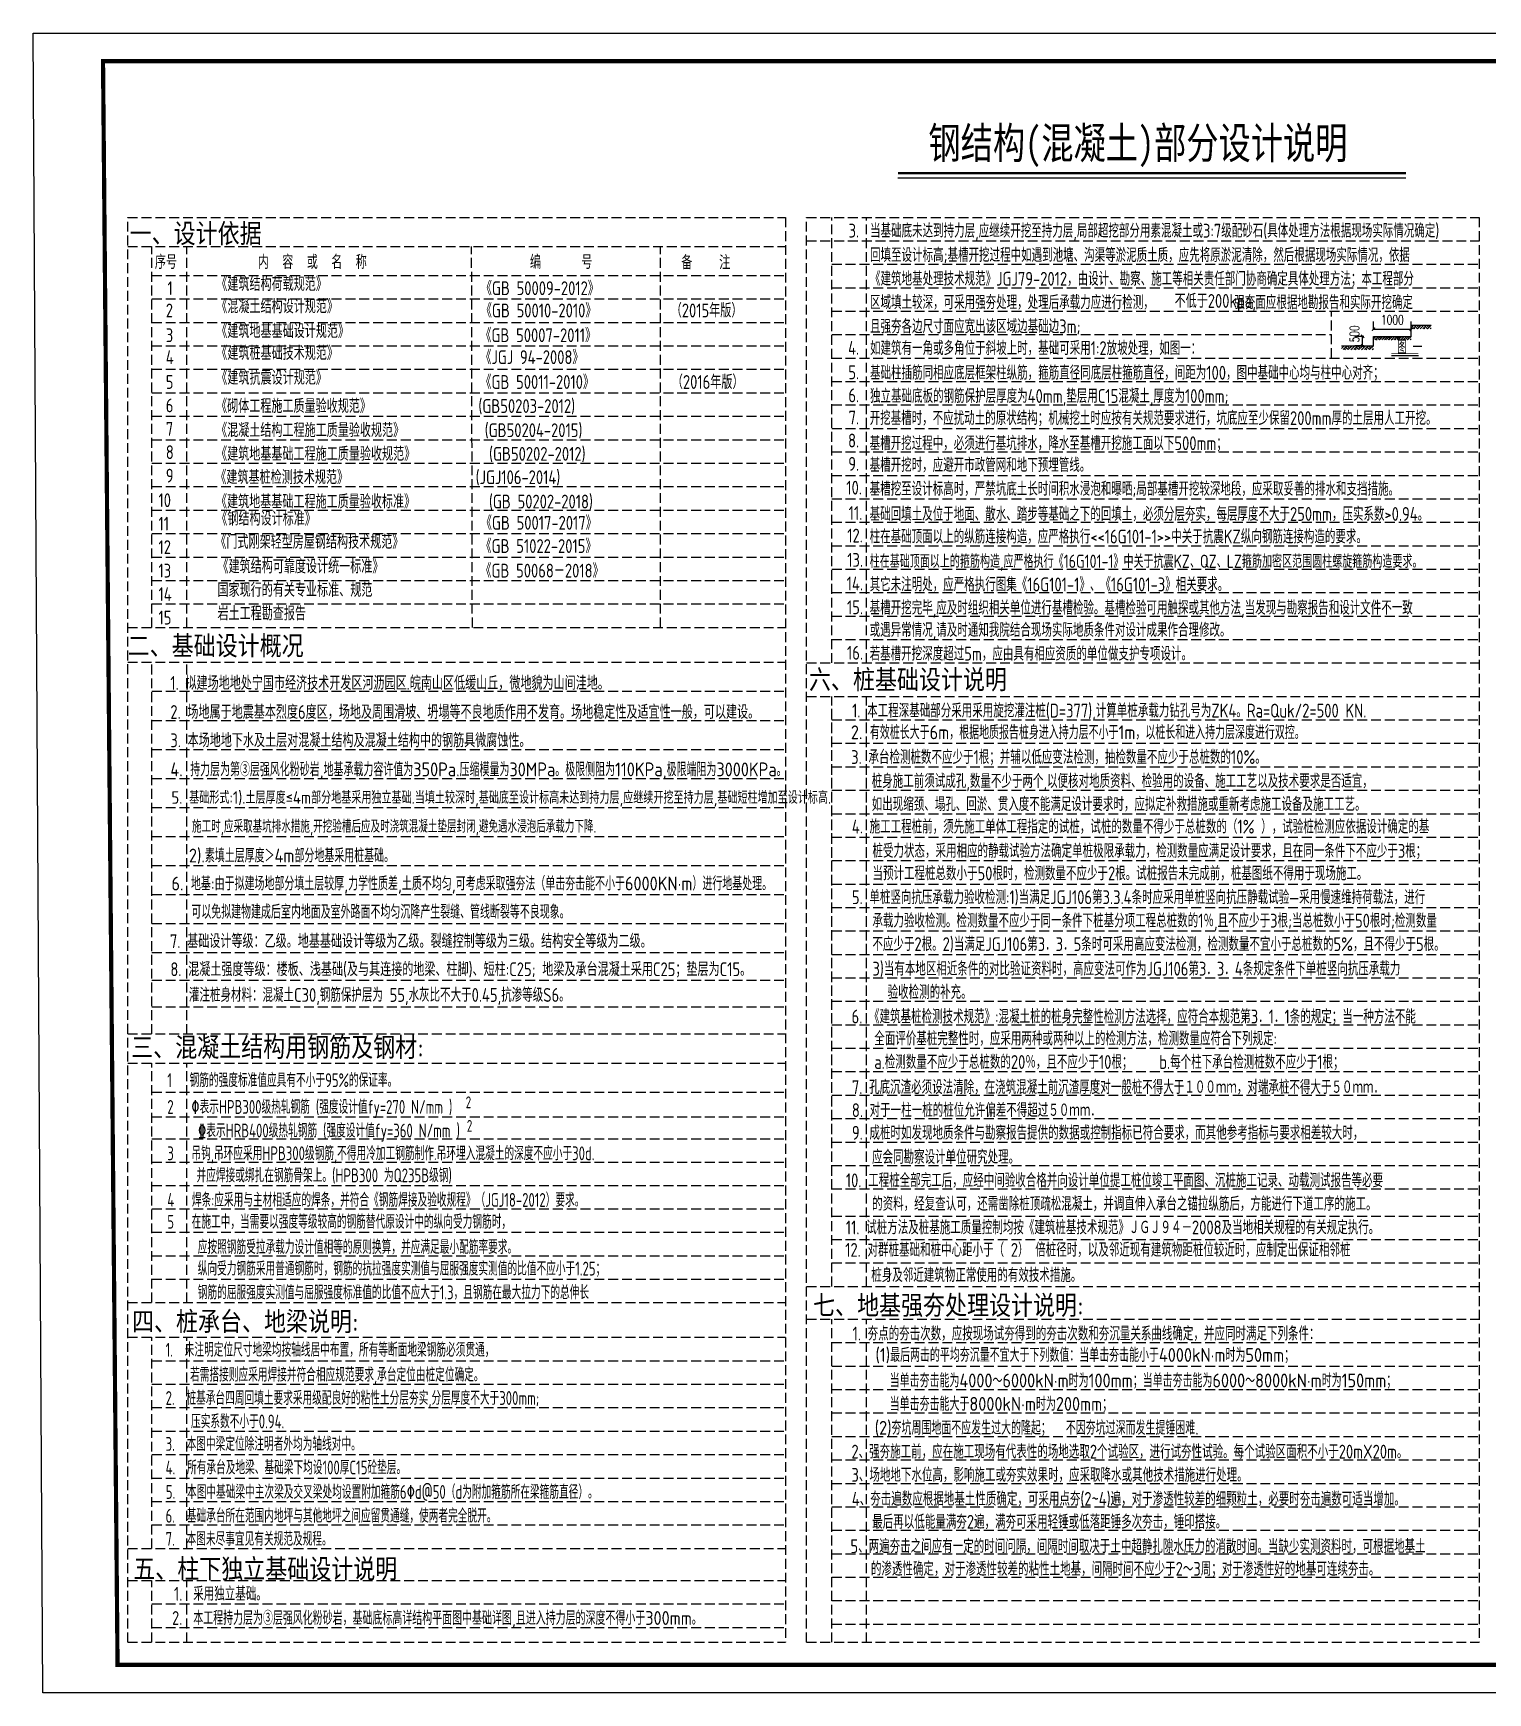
# Model space of a CAD drawing. Extents: x -33967 to 1773478, y -1022458 to -784650.
# Drawn here: x 137923 to 174745, y -967891 to -925891 of the extents above; entities that cross this region are included whole.
import ezdxf
from ezdxf.enums import TextEntityAlignment as Align

# ---------------------------------------------------------------- set-up
doc = ezdxf.new("R2010")
doc.units = 0
doc.header["$LTSCALE"] = 1000
doc.header["$MEASUREMENT"] = 0
doc.linetypes.add('DASH', pattern=[0.35, 0.25, -0.1])
for name, color, linetype in [('BORDER', 7, 'Continuous'), ('NUM', 7, 'Continuous'), ('PUB_DIM', 3, 'Continuous'), ('PUB_TEXT', 7, 'Continuous'), ('PUB_TITLE', 4, 'Continuous'), ('STAIR', 2, 'Continuous'), ('TEXT', 7, 'Continuous'), ('不确定部分', 6, 'Continuous'), ('填充', 251, 'Continuous'), ('文字', 7, 'Continuous'), ('Ａ细部尺寸', 3, 'Continuous')]:
    doc.layers.add(name, color=color, linetype=linetype)
doc.styles.add('_HZTXT', font='tssdeng.shx', dxfattribs={"width": 0.8, "bigfont": 'tssdchn.shx'})
doc.styles.add('C', font='tssdeng.shx', dxfattribs={"height": 3, "bigfont": 'tssdchn.shx'})
doc.styles.add('DIM_FONT', font='SIMPLEX.shx', dxfattribs={"width": 0.7})
doc.styles.get("Standard").update_dxf_attribs({"font": 'gbenor.shx', "bigfont": 'gbcbig.shx'})
doc.styles.add('TSSD_Norm', font='tssdeng.shx', dxfattribs={"bigfont": 'hztxt.shx'})
doc.styles.add('TSSD_Rein', font='Tssdeng.shx', dxfattribs={"width": 0.7, "bigfont": 'hztxt.shx'})
doc.styles.add('宋体', font='')
doc.styles.get('宋体').set_extended_font_data('SimSun')
doc.dimstyles.new('DIMN80', dxfattribs={"dimscale": 0.8, "dimtxt": 300, "dimasz": 100, "dimexe": 250, "dimexo": 300, "dimgap": 150, "dimtad": 1, "dimdec": 0, "dimzin": 0, "dimdsep": 46, "dimtxsty": 'DIM_FONT', "dimblk": 'ARCHTICK', "dimcen": 0.09, "dimazin": 2, "dimtfac": 1, "dimtdec": 0, "dimtix": 1, "dimtmove": 2, "dimatfit": 3, "dimldrblk": 'ARCHTICK', "dimfxl": 1, "dimtolj": 1, "dimtzin": 0, "dimarcsym": 0})

# ---------------------------------------------------------------- blocks, each defined once
blk = doc.blocks.new('_ArchTick')
at = {"color": 0, "linetype": 'ByBlock', "const_width": 0.4}
blk.add_lwpolyline([(-0.5, -0.5), (0.5, 0.5)], dxfattribs=at)
blk = doc.blocks.new('*D113')
at = {"layer": 'Defpoints', "color": 0, "transparency": 16777216}
for p in [(171576, -933564), (171851, -933564), (171851, -933805)]:
    blk.add_point(p, dxfattribs=at)
at = {"layer": 'PUB_DIM', "color": 0, "lineweight": -2, "transparency": 16777216}
for p, q in [((171611, -933564), (171376, -933564)), ((171576, -933805), (171576, -933564)), ((171611, -933805), (171376, -933805))]:
    blk.add_line(p, q, dxfattribs=at)
at = {"layer": 'PUB_DIM', "color": 0, "lineweight": -2, "transparency": 16777216, "xscale": 80, "yscale": 80, "zscale": 80}
for p, rotation in [((171576, -933564), 90), ((171576, -933805), 270)]:
    blk.add_blockref('_ArchTick', p, dxfattribs=dict(at, rotation=rotation))
at = {"layer": 'PUB_DIM', "color": 0, "transparency": 16777216, "insert": (171371, -933501), "char_height": 240, "attachment_point": 5, "rotation": 90, "style": 'DIM_FONT'}
blk.add_mtext('\\A1;500', dxfattribs=at)
blk = doc.blocks.new('*D114')
at = {"layer": 'Defpoints', "color": 0, "transparency": 16777216}
for p in [(171851, -933642), (172806, -933384), (172806, -933642)]:
    blk.add_point(p, dxfattribs=at)
at = {"layer": 'PUB_DIM', "color": 0, "lineweight": -2, "transparency": 16777216}
for p, q in [((171851, -933402), (171851, -933184)), ((172806, -933402), (172806, -933184)), ((171851, -933384), (172806, -933384))]:
    blk.add_line(p, q, dxfattribs=at)
at = {"layer": 'PUB_DIM', "color": 0, "lineweight": -2, "transparency": 16777216, "xscale": 80, "yscale": 80, "zscale": 80, "rotation": 180}
blk.add_blockref('_ArchTick', (171851, -933384), dxfattribs=at)
at = {"layer": 'PUB_DIM', "color": 0, "lineweight": -2, "transparency": 16777216, "xscale": 80, "yscale": 80, "zscale": 80}
blk.add_blockref('_ArchTick', (172806, -933384), dxfattribs=at)
at = {"layer": 'PUB_DIM', "color": 0, "transparency": 16777216, "insert": (172329, -933144), "char_height": 240, "attachment_point": 5, "style": 'DIM_FONT'}
blk.add_mtext('\\A1;1000', dxfattribs=at)
blk = doc.blocks.new('$LinePat$素土夯实')
at = {"color": 0}
for p, q in [((0, -210), (210, 0)), ((120, -300), (420, 0)), ((420, 0), (608, -188)), ((495, -300), (795, 0)), ((615, 0), (705, -90)), ((210, -210), (300, -300)), ((315, -105), (502, -293)), ((705, -300), (795, -210))]:
    blk.add_line(p, q, dxfattribs=at)

msp = doc.modelspace()

# ---------------------------------------------------------------- linework, layer by layer
at = {"color": 2}
msp.add_line((159809.7, -929551.4), (172673.2, -929551.4), dxfattribs=at)
at = {"layer": 'PUB_TITLE'}
msp.add_lwpolyline([(137923.5, -925891.4), (197388.1, -925891.4), (197388.1, -967891.4), (138169.6, -967891.4)], close=True, dxfattribs=at)
at = {"layer": 'PUB_TITLE', "const_width": 106.1}
msp.add_lwpolyline([(140059, -967184.3), (139691.1, -926598.5), (196681, -926598.5), (196681, -967184.3)], close=True, dxfattribs=at)
at = {"layer": 'STAIR', "const_width": 53.2}
msp.add_lwpolyline([(159811.5, -929434.8), (172672.4, -929434.8)], dxfattribs=at)
at = {"layer": '不确定部分'}
msp.add_lwpolyline([(171039, -933804.5), (171851.2, -933804.5), (171851.2, -933563.7), (172806.2, -933563.7), (172806.2, -933284.5), (173311.8, -933284.5)], dxfattribs=at)
at = {"layer": '填充', "linetype": 'DASH'}
for p, q in [((140316.3, -966613.7), (140316.3, -930552.4)), ((140316.3, -930552.4), (156971.4, -930552.4)), ((156971.4, -930552.4), (156971.4, -966613.7)), ((157498.8, -966613.7), (157498.8, -930552.4)), ((157498.8, -930552.4), (174526.5, -930552.4)), ((158140.1, -941829.5), (158140.1, -930552.4)), ((159021.5, -941829.5), (159021.5, -930552.4)), ((174526.5, -930552.4), (174526.5, -966613.7)), ((140316.3, -931287), (156971.4, -931287)), ((140929, -940930.6), (140929, -931287)), ((141810.5, -940930.6), (141810.5, -931287)), ((149040.6, -940930.6), (149022, -931287)), ((153803, -940930.6), (153803, -931287)), ((157498.8, -931146), (174526.5, -931146)), ((158140.1, -931739.5), (174526.5, -931739.5)), ((140929, -932021.5), (156971.4, -932021.5)), ((158140.1, -932333), (174526.5, -932333)), ((140929, -932615.4), (156971.4, -932615.4)), ((140929, -933209.4), (156971.4, -933209.4)), ((158140.1, -932926.6), (174526.5, -932926.6)), ((170790.5, -934113.6), (170790.5, -932926.6)), ((158140.1, -933520.1), (170790.5, -933520.1)), ((140929, -933803.3), (156971.4, -933803.3)), ((140929, -934397.3), (156971.4, -934397.3)), ((158140.1, -934113.6), (174526.5, -934113.6)), ((158140.1, -934707.2), (174526.5, -934707.2)), ((140929, -934991.2), (156971.4, -934991.2)), ((158140.1, -935300.7), (174526.5, -935300.7)), ((140929, -935585.1), (156971.4, -935585.1)), ((158140.1, -935894.2), (174526.5, -935894.2)), ((140929, -936179.1), (156971.4, -936179.1)), ((158140.1, -936487.7), (174526.5, -936487.7)), ((140929, -936773), (156971.4, -936773)), ((140929, -937366.9), (156971.4, -937366.9)), ((158140.1, -937081.3), (174526.5, -937081.3)), ((158140.1, -937674.8), (174526.5, -937674.8)), ((140929, -937960.9), (156971.4, -937960.9)), ((158140.1, -938268.3), (174526.5, -938268.3)), ((140929, -938554.8), (156971.4, -938554.8)), ((158140.1, -938861.9), (174526.5, -938861.9)), ((140929, -939148.8), (156971.4, -939148.8)), ((158140.1, -939455.4), (174526.5, -939455.4)), ((140929, -939742.7), (156971.4, -939742.7)), ((140929, -940336.6), (156971.4, -940336.6)), ((158140.1, -940048.9), (174526.5, -940048.9)), ((158140.1, -940642.5), (174526.5, -940642.5)), ((140316.3, -940930.6), (156971.4, -940930.6)), ((158140.1, -941236), (174526.5, -941236)), ((140316.3, -941812.1), (156971.4, -941812.1)), ((140929, -951218.4), (140929, -941812.1)), ((141810.5, -951218.4), (141810.5, -941812.1)), ((157498.8, -941829.5), (174526.5, -941829.5)), ((140929, -942546.7), (156971.4, -942546.7)), ((157498.8, -942675.4), (174526.5, -942675.4)), ((158140.1, -957606.7), (158140.1, -942675.4)), ((158140.1, -955139.5), (158140.1, -942675.4)), ((159021.5, -957606.7), (159021.5, -942675.4)), ((159021.5, -955139.5), (159021.5, -942675.4)), ((140929, -943281.2), (156971.4, -943281.2)), ((158140.1, -943268.9), (174526.5, -943268.9)), ((140929, -944015.7), (156971.4, -944015.7)), ((158140.1, -943862.4), (174526.5, -943862.4)), ((158140.1, -944455.9), (174526.5, -944455.9)), ((140929, -944750.2), (156971.4, -944750.2)), ((158140.1, -945049.5), (174526.5, -945049.5)), ((140929, -945484.7), (156971.4, -945484.7)), ((158140.1, -945643), (174526.5, -945643)), ((140929, -946219.2), (156971.4, -946219.2)), ((158140.1, -946236.5), (174526.5, -946236.5)), ((140929, -946953.7), (156971.4, -946953.7)), ((140929, -946954.1), (156971.4, -946954.1)), ((158140.1, -946830.1), (174526.5, -946830.1)), ((158140.1, -947423.6), (174526.5, -947423.6)), ((140929, -947688.7), (156971.4, -947688.7)), ((158140.1, -948017.1), (174526.5, -948017.1)), ((140929, -948423.2), (156971.4, -948423.2)), ((158140.1, -948610.7), (174526.5, -948610.7)), ((140929, -949157.7), (156971.4, -949157.7)), ((140929, -949157.7), (156971.4, -949157.7)), ((158140.1, -949204.2), (174526.5, -949204.2)), ((140929, -949856), (156971.4, -949856)), ((158140.1, -949797.7), (174526.5, -949797.7)), ((158140.1, -950391.3), (174526.5, -950391.3)), ((140929, -950528.9), (156971.4, -950528.9)), ((140316.3, -951218.4), (156971.4, -951218.4)), ((158140.1, -950984.8), (174526.5, -950984.8)), ((158140.1, -951578.3), (174526.5, -951578.3)), ((140316.3, -951952.9), (156971.4, -951952.9)), ((140929, -958013), (140929, -951952.9)), ((141810.5, -958013), (141810.5, -951952.9)), ((158140.1, -952171.9), (174526.5, -952171.9)), ((140929, -952687.4), (156971.4, -952687.4)), ((158140.1, -952765.4), (174526.5, -952765.4)), ((140929, -953312.5), (156971.4, -953312.5)), ((158140.1, -953358.9), (174526.5, -953358.9)), ((140929, -953870.9), (156971.4, -953870.9)), ((158140.1, -953952.4), (174526.5, -953952.4)), ((140929, -954460.8), (156971.4, -954460.8)), ((158140.1, -954546), (174526.5, -954546)), ((140929, -955054.3), (156971.4, -955054.3)), ((158140.1, -955139.5), (174526.5, -955139.5)), ((140929, -955646.1), (156971.4, -955646.1)), ((158140.1, -955826.1), (174526.5, -955826.1)), ((140929, -956237.8), (156971.4, -956237.8)), ((158140.1, -956419.7), (174526.5, -956419.7)), ((140929, -956829.5), (156971.4, -956829.5)), ((158140.1, -957013.2), (174526.5, -957013.2)), ((140929, -957421.2), (156971.4, -957421.2)), ((140316.3, -958013), (156971.4, -958013)), ((157498.8, -957606.7), (174526.5, -957606.7)), ((157498.8, -958435.6), (174526.5, -958435.6)), ((158140.1, -966613.7), (158140.1, -958435.6)), ((159021.5, -966613.7), (159021.5, -958435.6)), ((140316.3, -958892.5), (156971.4, -958892.5)), ((140929, -964237.9), (140929, -958892.5)), ((141810.5, -964237.9), (141810.5, -958892.5)), ((158140.1, -959029.2), (174526.5, -959029.2)), ((140929, -959486.4), (156971.4, -959486.4)), ((158140.1, -959622.7), (174526.5, -959622.7)), ((140929, -960080.4), (156971.4, -960080.4)), ((158140.1, -960216.2), (174526.5, -960216.2)), ((140929, -960674.3), (156971.4, -960674.3)), ((158140.1, -960809.8), (174526.5, -960809.8)), ((140929, -961268.2), (156971.4, -961268.2)), ((158140.1, -961403.3), (174526.5, -961403.3)), ((140929, -961862.2), (156971.4, -961862.2)), ((158140.1, -961996.8), (174526.5, -961996.8)), ((140929, -962456.1), (156971.4, -962456.1)), ((158140.1, -962590.4), (174526.5, -962590.4)), ((140929, -963050), (156971.4, -963050)), ((158140.1, -963183.9), (174526.5, -963183.9)), ((140929, -963644), (156971.4, -963644)), ((158140.1, -963777.4), (174526.5, -963777.4)), ((140316.3, -964237.9), (156971.4, -964237.9)), ((158140.1, -964370.9), (174526.5, -964370.9)), ((140316.3, -965047.5), (156971.4, -965047.5)), ((140929, -966613.7), (140929, -965047.5)), ((141810.5, -966613.7), (141810.5, -965047.5)), ((158140.1, -964964.5), (174526.5, -964964.5)), ((158140.1, -965558), (174526.5, -965558)), ((140929, -965641.5), (156971.4, -965641.5)), ((140929, -966235.4), (156971.4, -966235.4)), ((158140.1, -966151.5), (174526.5, -966151.5)), ((140316.3, -966613.7), (156971.4, -966613.7)), ((157498.8, -966613.7), (174526.5, -966613.7))]:
    msp.add_line(p, q, dxfattribs=at)
at = {"layer": 'Ａ细部尺寸', "color": 0}
msp.add_line((172307.3, -934043.9), (172990.7, -934043.9), dxfattribs=at)
at = {"layer": 'Ａ细部尺寸', "color": 0, "const_width": 14.8}
msp.add_lwpolyline([(172307.3, -934000.4), (172990.7, -934000.4)], dxfattribs=at)

# ---------------------------------------------------------------- block references
at = {"layer": '填充', "yscale": 0.2969694000000676, "zscale": 0.2969694}
for p, xscale in [((171851.2, -933563.7), 0.3003055688131117), ((172089.9, -933563.7), 0.3003055688131117), ((172328.7, -933563.7), 0.3003055688131117), ((172567.4, -933563.7), 0.3003055688131117), ((172806.2, -933284.5), 0.3179824234627379), ((173059, -933284.5), 0.3179824234627379), ((171039, -933804.5), 0.3405588126031637), ((171309.7, -933804.5), 0.3405588126031637), ((171580.5, -933804.5), 0.3405588126031637)]:
    msp.add_blockref('$LinePat$素土夯实', p, dxfattribs=dict(at, xscale=xscale))

# ---------------------------------------------------------------- texts
at = {"layer": 'BORDER', "style": '宋体', "width": 0.75}
msp.add_text('钢结构(混凝土)部分设计说明', height=797.838, dxfattribs=at).set_placement((160585, -929068.6))
at = {"layer": 'NUM', "style": 'TSSD_Norm', "width": 0.8}
for s, p in [('序号', (141004.8, -931857.3)), ('内  容  或  名  称', (143609.5, -931857.3)), ('编      号', (150499, -931857.3)), ('备    注', (154329.3, -931868.4)), ('1', (141322.4, -932520.7)), ('《GB 50009-2012》', (149256.2, -932520.7)), ('2', (141280.6, -933084)), ('《GB 50010-2010》', (149256.2, -933084)), ('（2015年版）    ', (154062.7, -933084)), ('3', (141280.6, -933710.4)), ('《GB 50007-2011》', (149243.7, -933710.4)), ('4', (141280.6, -934265.8)), ('《JGJ 94-2008》', (149243.7, -934265.8)), ('5', (141280.6, -934893.7)), ('《GB 50011-2010》', (149243.7, -934893.7)), ('（2016年版）    ', (154091.2, -934893.7)), ('6', (141280.6, -935485.7)), ('《砌体工程施工质量验收规范》                (GB50203-2012)', (142553.7, -935502.3)), ('7', (141280.6, -936081.5)), ('《混凝土结构工程施工质量验收规范》            (GB50204-2015)', (142553.7, -936114.3)), ('8', (141280.6, -936669.6)), ('《建筑地基基础工程施工质量验收规范》           (GB50202-2012)', (142553.7, -936712.6)), ('9', (141280.6, -937263.5)), ('《建筑基桩检测技术规范》                   (JGJ106-2014)', (142534.5, -937303.6)), ('10', (141094.8, -937886)), ('《建筑地基基础工程施工质量验收标准》           (GB 50202-2018)', (142551, -937919.5)), ('11', (141094.8, -938479.9)), ('12', (141094.8, -939073.9)), ('13', (141094.8, -939667.8)), ('14', (141094.8, -940261.8)), ('15', (141094.8, -940855.7)), ('7. 基础设计等级：乙级。地基基础设计等级为乙级。裂缝控制等级为三级。结构安全等级为二级。', (141385.3, -949042.6)), ('8. 混凝土强度等级：楼板、浅基础(及与其连接的地梁、柱脚)、短柱:C25; 地梁及承台混凝土采用C25；垫层为C15。 ', (141396.2, -949755.2))]:
    msp.add_text(s, height=350, dxfattribs=at).set_placement(p)
for s, p in [('《建筑结构荷载规范》', (142558.7, -932520.7)), ('《混凝土结构设计规范》', (142558.7, -933084)), ('《建筑地基基础设计规范》', (142558.7, -933710.4)), ('《建筑桩基础技术规范》', (142558.7, -934265.8)), ('《建筑抗震设计规范》', (142558.7, -934893.7)), ('《钢结构设计标准》', (142558.7, -938457.3)), ('《门式刚架轻型房屋钢结构技术规范》', (142534.5, -939045.3)), ('《建筑结构可靠度设计统一标准》', (142589.3, -939667.8)), ('国家现行的有关专业标准、规范', (142589.3, -940261.8)), ('岩土工程勘查报告', (142589.3, -940855.7))]:
    msp.add_text(s, height=350, dxfattribs=at).set_placement(p, align=Align.BOTTOM_LEFT)
at = {"layer": 'NUM', "color": 1, "style": 'TSSD_Norm', "width": 0.8}
for s, p in [('不低于200kpa,', (166816.4, -932842.1)), ('《GB 50017-2017》', (149256.2, -938457.3)), ('《GB 51022-2015》', (149247.6, -939045.3)), ('《GB 50068－2018》', (149243.7, -939667.8))]:
    msp.add_text(s, height=350, dxfattribs=at).set_placement(p)
at = {"layer": 'NUM', "color": 3, "style": 'TSSD_Norm', "width": 0.8}
for s, p in [('1. 拟建场地地处宁国市经济技术开发区河沥园区.皖南山区低缓山丘，微地貌为山间洼地。', (141396.2, -942509.8)), ('2. 场地属于地震基本烈度6度区，场地及周围滑坡、坍塌等不良地质作用不发育。场地稳定性及适宜性一般，可以建设。', (141396.2, -943244.3)), ('3. 本场地地下水及土层对混凝土结构及混凝土结构中的钢筋具微腐蚀性。', (141396.2, -943962))]:
    msp.add_text(s, height=350, dxfattribs=at).set_placement(p)
at = {"layer": 'NUM', "color": 7, "true_color": 0xffffff}
for s, p in [('2. 有效桩长大于6m，根据地质报告桩身进入持力层不小于1m，以桩长和进入持力层深度进行双控。', (158622.5, -943759.3)), ('(1)最后两击的平均夯沉量不宜大于下列数值：当单击夯击能小于4000kN·m时为50mm；', (159244.2, -959516.8)), ('当单击夯击能为4000～6000kN·m时为100mm；当单击夯击能为6000～8000kN·m时为150mm；', (159605.9, -960162.5)), ('当单击夯击能大于8000kN·m时为200mm；', (159605.9, -960755.5)), ('(2)夯坑周围地面不应发生过大的隆起；  不因夯坑过深而发生提锤困难.', (159226, -961359.9))]:
    msp.add_text(s, height=350, dxfattribs=at).set_placement(p)
at = {"layer": 'NUM', "color": 1}
for s, p in [('4. 持力层为第③层强风化粉砂岩,地基承载力容许值为350Pa.压缩模量为30MPa。极限侧阻为110KPa,极限端阻为3000KPa。', (141396.2, -944697.8)), ('6. 地基:由于拟建场地部分填土层较厚,力学性质差,土质不均匀,可考虑采取强夯法（单击夯击能不小于6000KN·m）进行地基处理。', (141423.5, -947585.9))]:
    msp.add_text(s, height=350, dxfattribs=at).set_placement(p)
at = {"layer": 'NUM', "color": 2}
msp.add_text('5. 基础形式:1).土层厚度≤4m部分地基采用独立基础.当填土较深时,基础底至设计标高未达到持力层,应继续开挖至持力层,基础短柱增加至设计标高.', height=318.182, dxfattribs=at).set_placement((141423.5, -945392.4))
at = {"layer": 'PUB_TEXT', "style": '_HZTXT', "width": 0.8}
for s, p in [('3.', (158831.7, -930888)), ('4.', (158831.7, -933852)), ('5.', (158831.7, -934474.1)), ('6.', (158831.7, -935056.3)), ('7.', (158831.7, -935616.2)), ('8.', (158831.7, -936199.6)), ('9.', (158831.7, -936790.2)), ('10.', (158901.7, -937393)), ('11.', (158912.3, -938033.5)), ('12.', (158925.3, -938606)), ('13.', (158929.8, -939222.4)), ('14.', (158929.8, -939817.4)), ('15.', (158929.8, -940420.9)), ('16.', (158929.8, -941570.8)), ('1.', (141700.1, -965385.1)), ('2.', (141700.1, -965998.4))]:
    msp.add_text(s, height=350, dxfattribs=at).set_placement(p, align=Align.MIDDLE_RIGHT)
at = {"layer": 'PUB_TEXT'}
for s, style, width, p in [('当基础底未达到持力层,应继续开挖至持力层,局部超挖部分用素混凝土或3:7级配砂石(具体处理方法根据现场实际情况确定)', '_HZTXT', 0.8, (159107.2, -930890.9)), ('回填至设计标高;基槽开挖过程中如遇到池塘、沟渠等淤泥质土质，应先将原淤泥清除，然后根据现场实际情况，依据', '_HZTXT', 0.8, (159107.2, -931506.7)), ('《建筑地基处理技术规范》JGJ79-2012，由设计、勘察、施工等相关责任部门协商确定具体处理方法；本工程部分', '_HZTXT', 0.8, (159107.2, -932106.2)), ('如建筑有一角或多角位于斜坡上时，基础可采用1:2放坡处理，如图一：', '_HZTXT', 0.8, (159107.2, -933862.1)), ('图 一', 'TSSD_Rein', 0.7, (172449.3, -933835.2)), ('基础柱插筋同相应底层框架柱纵筋，箍筋直径同底层柱箍筋直径，间距为100，图中基础中心均与柱中心对齐；', '_HZTXT', 0.8, (159107.2, -934484.1)), ('独立基础底板的钢筋保护层厚度为40mm,垫层用C15混凝土,厚度为100mm;', '_HZTXT', 0.8, (159107.2, -935073.5)), ('采用独立基础。', '_HZTXT', 0.8, (141975.6, -965385.1))]:
    msp.add_text(s, height=350, dxfattribs=dict(at, style=style, width=width)).set_placement(p, align=Align.MIDDLE_LEFT)
at = {"layer": 'PUB_TEXT', "color": 3, "style": '_HZTXT', "width": 0.8}
for s, p in [('区域填土较深，可采用强夯处理，处理后承载力应进行检测，            强夯面应根据地勘报告和实际开挖确定', (159107.2, -932702.3)), ('且强夯各边尺寸面应宽出该区域边基础边3m;', (159107.2, -933311.9))]:
    msp.add_text(s, height=350, dxfattribs=at).set_placement(p, align=Align.MIDDLE_LEFT)
at = {"layer": 'PUB_TEXT', "style": '_HZTXT', "width": 0.8}
for s, height, p in [('开挖基槽时，不应扰动土的原状结构；机械挖土时应按有关规范要求进行，坑底应至少保留200mm厚的土层用人工开挖。', 350, (159097.6, -935808)), ('基槽开挖过程中，必须进行基坑排水，降水至基槽开挖施工面以下500mm；', 350, (159097.6, -936443.1)), ('基槽开挖时，应避开市政管网和地下预埋管线。', 350, (159097.6, -936995.5)), ('基槽挖至设计标高时，严禁坑底土长时间积水浸泡和曝晒;局部基槽开挖较深地段，应采取妥善的排水和支挡措施。', 350, (159097.6, -937598.2)), ('基础回填土及位于地面、散水、踏步等基础之下的回填土，必须分层夯实，每层厚度不大于250mm，压实系数>0.94。', 350, (159097.6, -938233.1)), ('柱在基础顶面以上的纵筋连接构造，应严格执行<<16G101-1>>中关于抗震KZ纵向钢筋连接构造的要求。', 350, (159097.6, -938805.6)), ('柱在基础顶面以上的箍筋构造,应严格执行《16G101-1》中关于抗震KZ、QZ、LZ箍筋加密区范围圆柱螺旋箍筋构造要求。', 334.091, (159097.6, -939422)), ('其它未注明处，应严格执行图集《16G101-1》、《16G101-3》相关要求。', 350, (159097.6, -940017)), ('基槽开挖完毕,应及时组织相关单位进行基槽检验。基槽检验可用触探或其他方法,当发现与勘察报告和设计文件不一致', 350, (159097.6, -940605.5)), ('或遇异常情况,请及时通知我院结合现场实际地质条件对设计成果作合理修改。', 350, (159097.6, -941169.7)), ('若基槽开挖深度超过5m，应由具有相应资质的单位做支护专项设计。', 350, (159097.6, -941770.1)), ('3. 承台检测桩数不应少于1根；并辅以低应变法检测，抽检数量不应少于总桩数的10%%%。', 350, (158629.9, -944386.1)), ('桩身施工前须试成孔,数量不少于两个,以便核对地质资料、检验用的设备、施工工艺以及技术要求是否适宜，', 350, (159149.8, -944992.2)), ('如出现缩颈、塌孔、回淤、贯入度不能满足设计要求时，应拟定补救措施或重新考虑施工设备及施工工艺。', 350, (159149.8, -945577.3)), ('灌注桩身材料：混凝土C30,钢筋保护层为 55,水灰比不大于0.45,抗渗等级S6。', 350, (141866.3, -950405.7)), ('6. 《建筑基桩检测技术规范》:混凝土桩的桩身完整性检测方法选择，应符合本规范第3．1．1条的规定；当一种方法不能', 350, (158639.9, -950951.5)), ('7. 孔底沉渣必须设法清除，在浇筑混凝土前沉渣厚度对一般桩不得大于１００ｍｍ，对端承桩不得大于５０ｍｍ．', 350, (158647.7, -952738.3)), ('8. 对于一柱一桩的桩位允许偏差不得超过５０ｍｍ．', 350, (158647.7, -953321.8)), ('9. 成桩时如发现地质条件与勘察报告提供的数据或控制指标已符合要求，而其他参考指标与要求相差较大时，', 350, (158647.7, -953893.6)), ('应会同勘察设计单位研究处理。', 350, (159157.7, -954506.1)), ('10. 工程桩全部完工后，应经中间验收合格并向设计单位提工桩位竣工平面图、沉桩施工记录、动载测试报告等必要', 350, (158494.4, -955097.6)), ('的资料，经复查认可，还需凿除桩顶疏松混凝土，并调直伸入承台之锚拉纵筋后，方能进行下道工序的施工。', 350, (159160.6, -955692)), ('11. 试桩方法及桩基施工质量控制均按《建筑桩基技术规范》ＪＧＪ９４－2008及当地相关规程的有关规定执行。', 350, (158494.4, -956289.1)), ('12. 对群桩基础和桩中心距小于（ 2） 倍桩径时，以及邻近现有建筑物距桩位较近时，应制定出保证相邻桩', 350, (158478.1, -956857.7)), ('桩身及邻近建筑物正常使用的有效技术措施。', 350, (159138, -957496.9)), ('1. 夯点的夯击次数，应按现场试夯得到的夯击次数和夯沉量关系曲线确定，并应同时满足下列条件：', 350, (158664.4, -958975.5)), ('2、强夯施工前，应在施工现场有代表性的场地选取2个试验区，进行试夯性试验。每个试验区面积不小于20mX20m。', 350, (158636.9, -961962.6)), ('3、场地地下水位高，影响施工或夯实效果时，应采取降水或其他技术措施进行处理。', 350, (158636.9, -962551.3)), ('4、夯击遍数应根据地基土性质确定，可采用点夯(2~4)遍，对于渗透性较差的细颗粒土，必要时夯击遍数可适当增加。', 350, (158646.2, -963157.6)), ('最后再以低能量满夯2遍，满夯可采用轻锤或低落距锤多次夯击，锤印搭接。', 350, (159163.8, -963738.5)), ('5、两遍夯击之间应有一定的时间问隔，间隔时间取决于土中超静扎隙水压力的消散时间。当缺少实测资料时，可根据地基土', 350, (158611.9, -964356.4)), ('的渗透性确定，对于渗透性较差的粘性土地基，间隔时间不应少于2～3周；对于渗透性好的地基可连续夯击。', 350, (159129.5, -964928.8))]:
    msp.add_text(s, height=height, dxfattribs=at).set_placement(p)
at = {"layer": 'PUB_TEXT', "color": 2, "style": '_HZTXT', "width": 0.8}
msp.add_text('施工时,应采取基坑排水措施,开挖验槽后应及时浇筑混凝土垫层封闭,避免遇水浸泡后承载力下降.', height=318.182, dxfattribs=at).set_placement((141944.5, -946123.4))
at = {"layer": 'PUB_TEXT', "color": 4, "style": '_HZTXT', "width": 0.8}
for s, p in [('4. 施工工程桩前，须先施工单体工程指定的试桩，试桩的数量不得少于总桩数的（1%%% ），试验桩检测应依据设计确定的基', (158647.7, -946146.5)), ('桩受力状态，采用相应的静载试验方法确定单桩极限承载力，检测数量应满足设计要求，且在同一条件下不应少于3根；', (159168.1, -946759.6)), ('当预计工程桩总数小于50根时，检测数量不应少于2根。试桩报告未完成前，桩基图纸不得用于现场施工。', (159168.1, -947328.9)), ('5. 单桩竖向抗压承载力验收检测:1)当满足JGJ106第3.3.4条时应采用单桩竖向抗压静载试验—采用慢速维持荷载法，进行', (158647.7, -947932.6)), ('承载力验收检测。检测数量不应少于同一条件下桩基分项工程总桩数的1％,且不应少于3根;当总桩数小于50根时;检测数量', (159167.5, -948526.1)), ('不应少于2根。2)当满足JGJ106第3．3．5条时可采用高应变法检测，检测数量不宜小于总桩数的5%%%，且不得少于5根。', (159167.5, -949119.6)), ('3)当有本地区相近条件的对比验证资料时，高应变法可作为JGJ106第3．3．4条规定条件下单桩竖向抗压承载力', (159169, -949741.2)), ('验收检测的补充。', (159551.5, -950334.7)), ('全面评价基桩完整性时，应采用两种或两种以上的检测方法，检测数量应符合下列规定:', (159213.9, -951509)), ('a.检测数量不应少于总桩数的20％，且不应少于10根；    b.每个柱下承台检测桩数不应少于1根；', (159213.9, -952102.5))]:
    msp.add_text(s, height=350, dxfattribs=at).set_placement(p)
at = {"layer": 'PUB_TEXT', "color": 2}
for s, p in [('2).素填土层厚度＞4m部分地基采用桩基础。', (141866.3, -946878.3)), ('可以免拟建物建成后室内地面及室外路面不均匀沉降产生裂缝、管线断裂等不良现象。', (141926.1, -948301.3))]:
    msp.add_text(s, height=350, dxfattribs=at).set_placement(p)
at = {"layer": 'PUB_TEXT', "color": 1}
msp.add_text('本工程持力层为③层强风化粉砂岩，基础底标高详结构平面图中基础详图,且进入持力层的深度不得小于300mm。', height=350, dxfattribs=at).set_placement((141975.6, -965998.4), align=Align.MIDDLE_LEFT)
at = {"layer": 'TEXT', "color": 3, "style": 'TSSD_Norm'}
for s, height, p in [('一、设计依据', 556.82, (140365.5, -931255.3)), ('二、基础设计概况', 556.82, (140316.3, -941688.6)), ('六、桩基础设计说明', 556.82, (157560.3, -942545.4)), ('三、混凝土结构用钢筋及钢材:', 556.818, (140404.9, -951850.1)), ('七、地基强夯处理设计说明:', 556.818, (157665.4, -958378.1)), ('四、桩承台、地梁说明:', 556.818, (140424.4, -958790.4)), ('五、柱下独立基础设计说明', 556.818, (140457.3, -965047.5))]:
    msp.add_text(s, height=height, dxfattribs=at).set_placement(p)
at = {"layer": 'TEXT', "style": 'TSSD_Norm', "width": 0.7}
for s, height, p in [('1   钢筋的强度标准值应具有不小于95%%%的保证率。', 350, (141319.3, -952563.3)), ('2   %%130表示HPB300级热轧钢筋 (强度设计值fy=270 N/mm )', 350, (141319.3, -953239.3)), ('2', 300, (148872.8, -953097.6)), ('2', 300, (148901.2, -953694)), ('%%132表示HRB400级热轧钢筋 (强度设计值fy=360 N/mm )', 350, (142094.9, -953838.1)), ('3   吊钩,吊环应采用HPB300级钢筋,不得用冷加工钢筋制作.吊环埋入混凝土的深度不应小于30d.', 350, (141319.3, -954413.2)), ('并应焊接或绑扎在钢筋骨架上。(HPB300 为Q235B级钢)', 350, (142058.5, -954970.9)), ('4   焊条:应采用与主材相适应的焊条，并符合《钢筋焊接及验收规程》（JGJ18-2012）要求。', 350, (141319.3, -955593.1)), ('5   在施工中，当需要以强度等级较高的钢筋替代原设计中的纵向受力钢筋时，', 350, (141319.3, -956145.7)), ('应按照钢筋受拉承载力设计值相等的原则换算，并应满足最小配筋率要求。', 350, (142089.4, -956784.5)), ('纵向受力钢筋采用普通钢筋时，钢筋的抗拉强度实测值与屈服强度实测值的比值不应小于1.25；', 350, (142089.4, -957331.1)), ('钢筋的屈服强度实测值与屈服强度标准值的比值不应大于1.3，且钢筋在最大拉力下的总伸长', 350, (142089.4, -957933.7)), ('1.  未注明定位尺寸地梁均按轴线居中布置，所有等断面地梁钢筋必须贯通，', 350, (141275.9, -959385.8)), ('若需搭接则应采用焊接并符合相应规范要求,承台定位由桩定位确定。', 350, (141894.9, -960015.9)), ('2.  桩基承台四周回填土要求采用级配良好的粘性土分层夯实,分层厚度不大于300mm; ', 350, (141275.9, -960605.9)), ('压实系数不小于0.94.', 350, (141918.6, -961199.5)), ('3.  本图中梁定位除注明者外均为轴线对中。', 350, (141275.9, -961768.5)), ('4.  所有承台及地梁、基础梁下均设100厚C15砼垫层。', 350, (141275.9, -962363.9)), ('5.  本图中基础梁中主次梁及交叉梁处均设置附加箍筋6%%130d@50（d为附加箍筋所在梁箍筋直径）。', 350, (141281, -962983.3)), ('6.  基础承台所在范围内地坪与其他地坪之间应留贯通缝，使两者完全脱开。', 350, (141275.9, -963585.3)), ('7.  本图未尽事宜见有关规范及规程。', 350, (141275.9, -964170.9))]:
    msp.add_text(s, height=height, dxfattribs=at).set_placement(p)
at = {"layer": '文字', "color": 6, "style": 'C', "width": 0.8}
msp.add_text('1. 本工程深基础部分采用采用旋挖灌注桩(D=377),计算单桩承载力钻孔号为ZK4。Ra=Quk/2=500 KN.', height=350, dxfattribs=at).set_placement((158652.9, -943210.2))

# ---------------------------------------------------------------- dimensions: what is measured, and where the dimension line sits
at = {"layer": 'PUB_DIM'}
dim = msp.add_linear_dim(base=(171576.1, -933563.7), p1=(171851.2, -933804.5), p2=(171851.2, -933563.7), angle=90, text='500', dimstyle='DIMN80', dxfattribs=at)
dim.commit()
dim.dimension.update_dxf_attribs({"geometry": '*D113', "text_midpoint": (171371.2, -933501.4), "dimtype": 129})
dim = msp.add_aligned_dim(p1=(171851.2, -933642.5), p2=(172806.2, -933642.5), distance=258.3, text='1000', dimstyle='DIMN80', dxfattribs=at)
dim.commit()
dim.dimension.update_dxf_attribs({"geometry": '*D114', "text_midpoint": (172328.7, -933144.1)})

doc.saveas('drawing.dxf')
